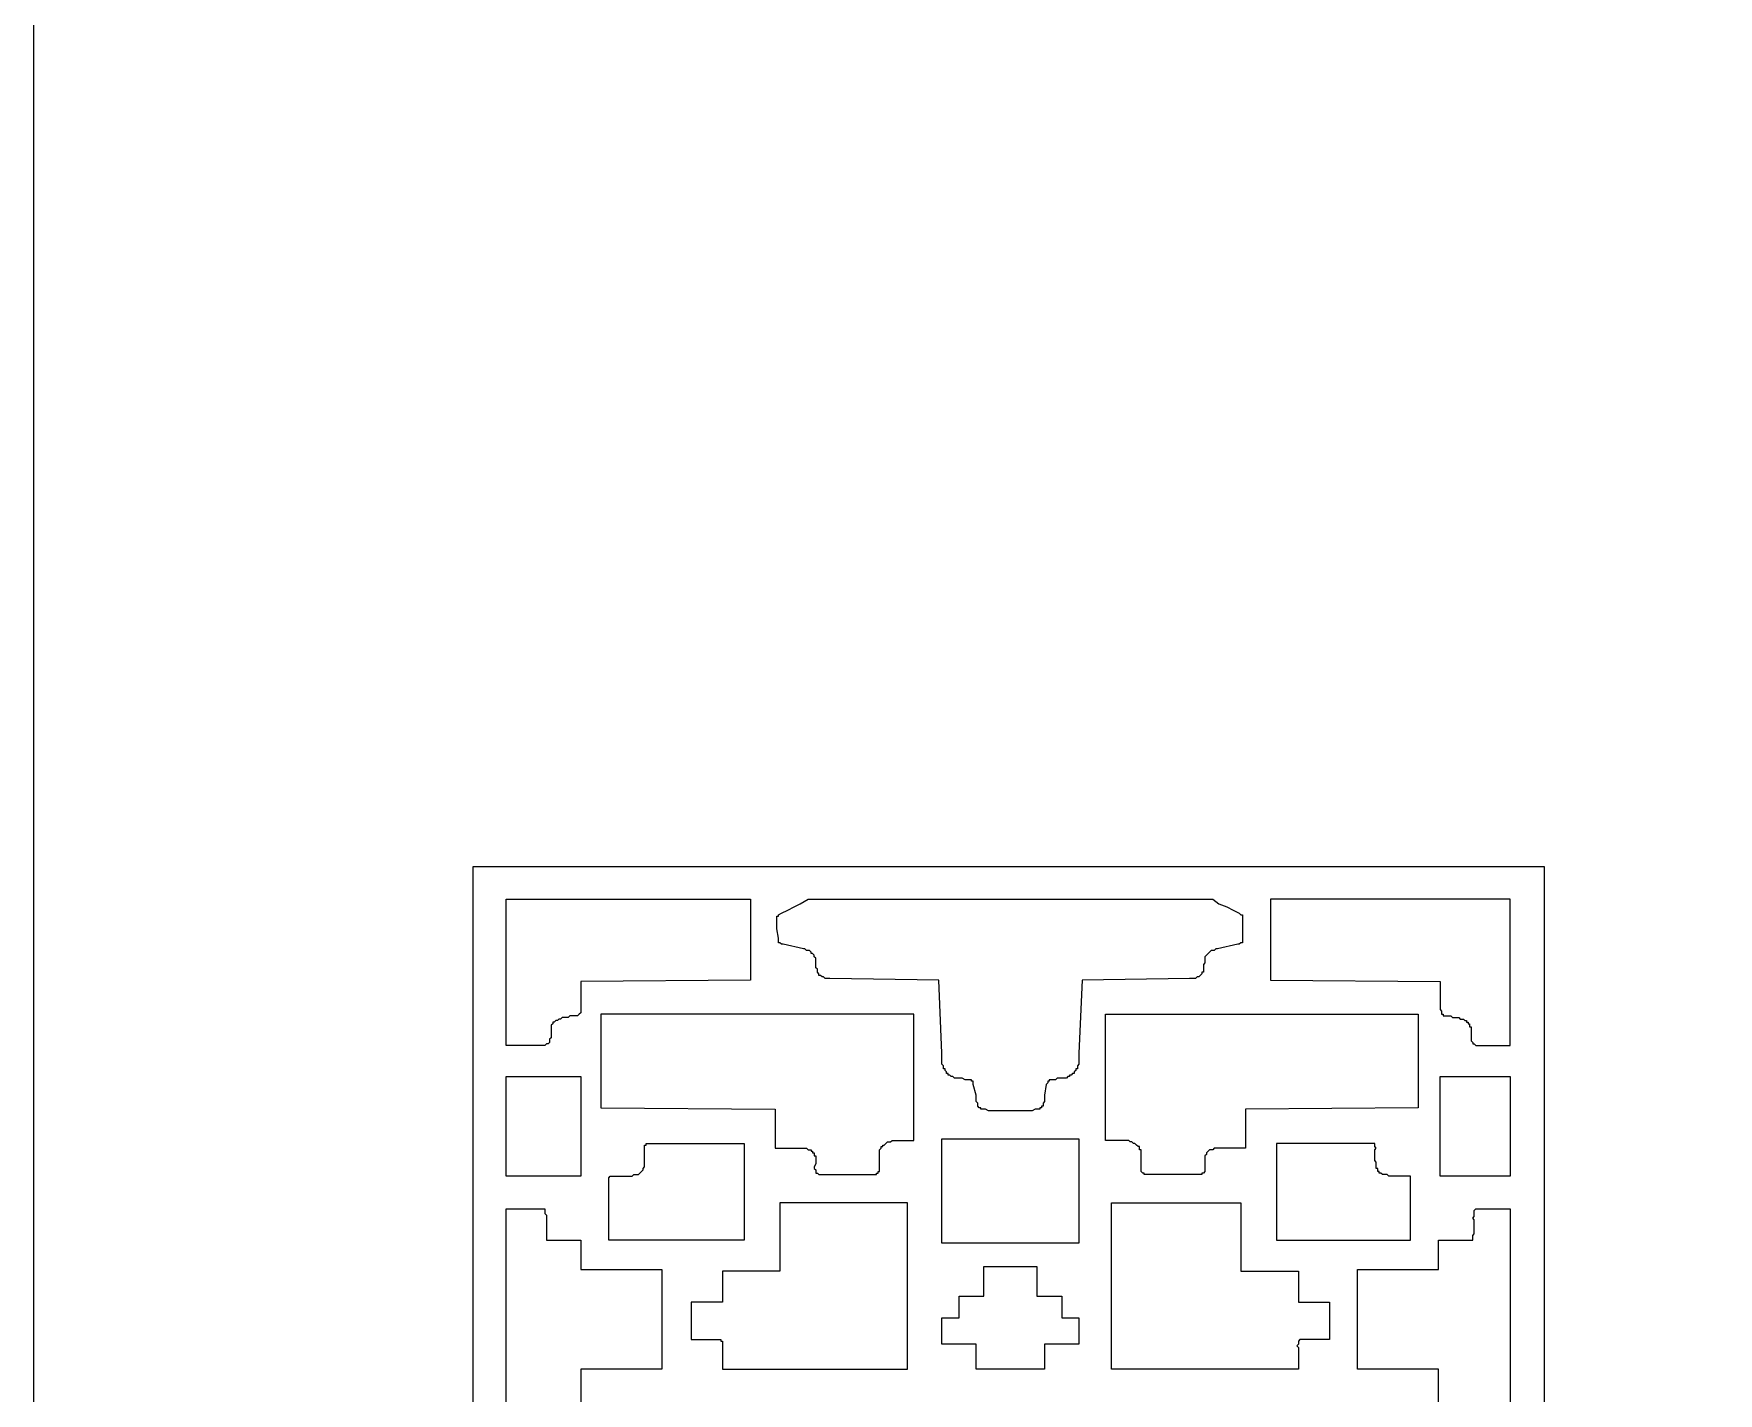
# Model space of a CAD drawing. Extents: x -66030 to 95157, y -13132 to 45879.
# Drawn here: x -66009 to -61783, y 27846 to 31258 of the extents above; entities that cross this region are included whole.
import ezdxf

# ---------------------------------------------------------------- set-up
doc = ezdxf.new("R2010")
doc.units = 0
doc.header["$LTSCALE"] = 100
doc.header["$MEASUREMENT"] = 0
doc.layers.get('0').update_dxf_attribs({"linetype": 'CONTINUOUS'})
doc.layers.add('3', color=11, linetype='CONTINUOUS')

msp = doc.modelspace()

# ---------------------------------------------------------------- linework, layer by layer
at = {"lineweight": 0}
for points in [[(-64906.4, 29168.3), (-62219.1, 29168.3), (-62219.1, 24422.6), (-64906.4, 24422.6), (-64906.4, 29168.3)], [(-64824.3, 29086.3), (-64211.1, 29086.3), (-64211.1, 28883.2), (-64636.8, 28879.3), (-64636.8, 28809), (-64636.8, 28809), (-64636.8, 28805.1), (-64636.8, 28801.2), (-64640.8, 28797.3), (-64640.8, 28797.3), (-64640.8, 28797.3), (-64644.7, 28793.4), (-64644.7, 28793.4), (-64648.6, 28793.4), (-64648.6, 28793.4), (-64652.5, 28793.4), (-64660.3, 28793.4), (-64664.2, 28793.4), (-64668.1, 28789.4), (-64672, 28789.4), (-64679.8, 28789.4), (-64683.7, 28789.4), (-64687.6, 28785.5), (-64691.5, 28785.5), (-64695.4, 28781.6), (-64699.3, 28781.6), (-64699.3, 28781.6), (-64703.2, 28777.7), (-64703.2, 28777.7), (-64707.2, 28777.7), (-64707.2, 28773.8), (-64707.2, 28773.8), (-64711.1, 28769.9), (-64711.1, 28766), (-64711.1, 28766), (-64711.1, 28762.1), (-64711.1, 28758.2), (-64711.1, 28750.4), (-64711.1, 28746.5), (-64711.1, 28738.7), (-64715, 28734.8), (-64715, 28730.9), (-64715, 28730.9), (-64715, 28727), (-64718.9, 28723), (-64718.9, 28723), (-64718.9, 28723), (-64722.8, 28723), (-64722.8, 28723), (-64726.7, 28719.1), (-64730.6, 28719.1), (-64734.5, 28719.1), (-64824.3, 28719.1), (-64824.3, 29086.3)], [(-64066.6, 29086.3), (-63054.9, 29086.3), (-63051, 29086.3), (-63035.4, 29074.6), (-63015.9, 29066.8), (-63000.2, 29059), (-62984.6, 29051.1), (-62980.7, 29047.2), (-62976.8, 29047.2), (-62976.8, 29047.2), (-62976.8, 29047.2), (-62976.8, 29043.3), (-62976.8, 29043.3), (-62976.8, 29035.5), (-62976.8, 29023.8), (-62976.8, 29012.1), (-62976.8, 28988.7), (-62976.8, 28984.7), (-62976.8, 28980.8), (-62976.8, 28980.8), (-62976.8, 28976.9), (-62980.7, 28976.9), (-62980.7, 28976.9), (-62980.7, 28976.9), (-62980.7, 28976.9), (-62984.6, 28973), (-62988.5, 28973), (-63039.3, 28961.3), (-63043.2, 28961.3), (-63047.1, 28957.4), (-63051, 28957.4), (-63054.9, 28957.4), (-63058.8, 28953.5), (-63062.7, 28949.6), (-63062.7, 28949.6), (-63066.6, 28945.7), (-63066.6, 28945.7), (-63070.6, 28941.8), (-63070.6, 28937.9), (-63070.6, 28934), (-63070.6, 28930.1), (-63070.6, 28926.2), (-63074.5, 28922.2), (-63074.5, 28922.2), (-63074.5, 28918.3), (-63074.5, 28914.4), (-63074.5, 28914.4), (-63074.5, 28910.5), (-63074.5, 28906.6), (-63074.5, 28902.7), (-63078.4, 28902.7), (-63078.4, 28898.8), (-63082.3, 28894.9), (-63082.3, 28894.9), (-63086.2, 28891), (-63090.1, 28891), (-63094, 28887.1), (-63097.9, 28887.1), (-63101.8, 28887.1), (-63109.6, 28887.1), (-63379.1, 28883.2), (-63386.9, 28699.6), (-63386.9, 28695.7), (-63386.9, 28691.8), (-63386.9, 28687.9), (-63386.9, 28684), (-63386.9, 28680.1), (-63386.9, 28672.3), (-63390.8, 28668.4), (-63390.8, 28664.5), (-63390.8, 28660.5), (-63394.7, 28660.5), (-63394.7, 28656.6), (-63398.7, 28652.7), (-63398.7, 28648.8), (-63402.6, 28648.8), (-63406.5, 28644.9), (-63410.4, 28644.9), (-63410.4, 28641), (-63414.3, 28641), (-63418.2, 28637.1), (-63426, 28637.1), (-63429.9, 28637.1), (-63433.8, 28637.1), (-63441.6, 28637.1), (-63445.5, 28633.2), (-63453.3, 28633.2), (-63457.2, 28633.2), (-63457.2, 28633.2), (-63461.1, 28633.2), (-63461.1, 28629.3), (-63461.1, 28629.3), (-63465.1, 28629.3), (-63465.1, 28629.3), (-63465.1, 28625.4), (-63469, 28621.5), (-63472.9, 28594.1), (-63472.9, 28590.2), (-63472.9, 28586.3), (-63472.9, 28578.5), (-63476.8, 28574.6), (-63476.8, 28570.7), (-63476.8, 28566.8), (-63480.7, 28566.8), (-63480.7, 28562.9), (-63484.6, 28562.9), (-63484.6, 28562.9), (-63484.6, 28559), (-63488.5, 28559), (-63488.5, 28559), (-63492.4, 28559), (-63496.3, 28559), (-63504.1, 28555.1), (-63515.8, 28555.1), (-63523.6, 28555.1), (-63535.4, 28555.1), (-63547.1, 28555.1), (-63558.8, 28555.1), (-63570.5, 28555.1), (-63582.2, 28555.1), (-63594, 28555.1), (-63605.7, 28555.1), (-63613.5, 28555.1), (-63621.3, 28559), (-63625.2, 28559), (-63629.1, 28559), (-63633, 28559), (-63633, 28559), (-63633, 28562.9), (-63636.9, 28562.9), (-63636.9, 28562.9), (-63640.8, 28566.8), (-63640.8, 28566.8), (-63640.8, 28570.7), (-63640.8, 28574.6), (-63644.7, 28578.5), (-63644.7, 28586.3), (-63644.7, 28590.2), (-63644.7, 28594.1), (-63652.5, 28621.5), (-63652.5, 28625.4), (-63652.5, 28629.3), (-63656.4, 28629.3), (-63656.4, 28629.3), (-63656.4, 28629.3), (-63656.4, 28633.2), (-63660.4, 28633.2), (-63660.4, 28633.2), (-63664.3, 28633.2), (-63672.1, 28633.2), (-63679.9, 28637.1), (-63683.8, 28637.1), (-63687.7, 28637.1), (-63695.5, 28637.1), (-63699.4, 28637.1), (-63703.3, 28641), (-63707.2, 28641), (-63711.1, 28644.9), (-63715, 28644.9), (-63715, 28648.8), (-63718.9, 28648.8), (-63718.9, 28652.7), (-63722.8, 28656.6), (-63722.8, 28660.5), (-63726.8, 28660.5), (-63726.8, 28664.5), (-63726.8, 28668.4), (-63730.7, 28672.3), (-63730.7, 28680.1), (-63730.7, 28684), (-63730.7, 28687.9), (-63730.7, 28691.8), (-63730.7, 28695.7), (-63730.7, 28699.6), (-63738.5, 28883.2), (-64011.9, 28887.1), (-64015.8, 28887.1), (-64019.7, 28887.1), (-64023.6, 28887.1), (-64027.5, 28891), (-64031.4, 28891), (-64035.3, 28894.9), (-64039.2, 28894.9), (-64039.2, 28898.8), (-64043.1, 28902.7), (-64043.1, 28902.7), (-64043.1, 28906.6), (-64043.1, 28910.5), (-64047, 28914.4), (-64047, 28914.4), (-64047, 28918.3), (-64047, 28922.2), (-64047, 28922.2), (-64047, 28926.2), (-64047, 28930.1), (-64047, 28934), (-64047, 28937.9), (-64051, 28941.8), (-64051, 28945.7), (-64051, 28945.7), (-64054.9, 28949.6), (-64058.8, 28949.6), (-64058.8, 28953.5), (-64062.7, 28957.4), (-64066.6, 28957.4), (-64070.5, 28957.4), (-64074.4, 28961.3), (-64078.3, 28961.3), (-64129.1, 28973), (-64133, 28973), (-64136.9, 28976.9), (-64136.9, 28976.9), (-64136.9, 28976.9), (-64140.8, 28976.9), (-64140.8, 28976.9), (-64140.8, 28980.8), (-64140.8, 28980.8), (-64140.8, 28984.7), (-64140.8, 28988.7), (-64144.7, 29012.1), (-64144.7, 29023.8), (-64144.7, 29035.5), (-64144.7, 29043.3), (-64140.8, 29043.3), (-64140.8, 29047.2), (-64140.8, 29047.2), (-64140.8, 29047.2), (-64140.8, 29047.2), (-64133, 29051.1), (-64117.4, 29059), (-64101.7, 29066.8), (-64086.1, 29074.6), (-64066.6, 29086.3), (-64066.6, 29086.3)], [(-62906.5, 29086.3), (-62906.5, 28883.2), (-62480.8, 28879.3), (-62480.8, 28809), (-62480.8, 28809), (-62476.8, 28805.1), (-62476.8, 28801.2), (-62476.8, 28797.3), (-62476.8, 28797.3), (-62472.9, 28797.3), (-62472.9, 28793.4), (-62472.9, 28793.4), (-62469, 28793.4), (-62465.1, 28793.4), (-62465.1, 28793.4), (-62457.3, 28793.4), (-62453.4, 28793.4), (-62449.5, 28789.4), (-62441.7, 28789.4), (-62437.8, 28789.4), (-62433.9, 28789.4), (-62430, 28785.5), (-62422.2, 28785.5), (-62418.3, 28781.6), (-62418.3, 28781.6), (-62414.3, 28781.6), (-62414.3, 28777.7), (-62410.4, 28777.7), (-62410.4, 28777.7), (-62410.4, 28773.8), (-62406.5, 28773.8), (-62406.5, 28769.9), (-62406.5, 28766), (-62402.6, 28766), (-62402.6, 28762.1), (-62402.6, 28758.2), (-62402.6, 28750.4), (-62402.6, 28746.5), (-62402.6, 28738.7), (-62402.6, 28734.8), (-62402.6, 28730.9), (-62402.6, 28730.9), (-62398.7, 28727), (-62398.7, 28723), (-62398.7, 28723), (-62394.8, 28723), (-62394.8, 28723), (-62394.8, 28723), (-62390.9, 28719.1), (-62387, 28719.1), (-62383.1, 28719.1), (-62305, 28719.1), (-62305, 29086.3), (-62906.5, 29086.3)], [(-63801, 28797.3), (-64586.1, 28797.3), (-64586.1, 28562.9), (-64148.6, 28559), (-64148.6, 28461.3), (-64140.8, 28461.3), (-64136.9, 28461.3), (-64125.2, 28461.3), (-64113.4, 28461.3), (-64101.7, 28461.3), (-64097.8, 28461.3), (-64090, 28461.3), (-64086.1, 28461.3), (-64082.2, 28461.3), (-64074.4, 28461.3), (-64070.5, 28461.3), (-64066.6, 28457.4), (-64062.7, 28457.4), (-64058.8, 28457.4), (-64058.8, 28453.5), (-64054.9, 28453.5), (-64054.9, 28453.5), (-64054.9, 28449.6), (-64051, 28449.6), (-64051, 28445.7), (-64051, 28441.8), (-64047, 28441.8), (-64047, 28437.9), (-64047, 28434), (-64047, 28430.1), (-64047, 28422.3), (-64051, 28414.5), (-64051, 28414.5), (-64051, 28410.6), (-64047, 28406.7), (-64047, 28402.8), (-64047, 28402.8), (-64047, 28402.8), (-64047, 28398.8), (-64043.1, 28398.8), (-64043.1, 28398.8), (-64043.1, 28398.8), (-64043.1, 28398.8), (-64039.2, 28394.9), (-64039.2, 28394.9), (-64035.3, 28394.9), (-63902.5, 28394.9), (-63898.6, 28394.9), (-63898.6, 28394.9), (-63894.7, 28394.9), (-63894.7, 28398.8), (-63894.7, 28398.8), (-63890.8, 28398.8), (-63890.8, 28398.8), (-63890.8, 28402.8), (-63886.9, 28402.8), (-63886.9, 28402.8), (-63886.9, 28406.7), (-63886.9, 28410.6), (-63886.9, 28414.5), (-63886.9, 28422.3), (-63886.9, 28426.2), (-63886.9, 28434), (-63886.9, 28445.7), (-63886.9, 28449.6), (-63886.9, 28449.6), (-63886.9, 28453.5), (-63886.9, 28457.4), (-63886.9, 28457.4), (-63883, 28461.3), (-63883, 28465.3), (-63879.1, 28465.3), (-63879.1, 28469.2), (-63875.2, 28469.2), (-63871.3, 28473.1), (-63871.3, 28473.1), (-63867.4, 28477), (-63863.5, 28477), (-63859.6, 28477), (-63855.7, 28480.9), (-63851.7, 28480.9), (-63847.8, 28480.9), (-63801, 28480.9), (-63801, 28797.3)], [(-63320.5, 28797.3), (-62535.4, 28797.3), (-62535.4, 28562.9), (-62969, 28559), (-62969, 28461.3), (-62976.8, 28461.3), (-62984.6, 28461.3), (-62996.3, 28461.3), (-63008.1, 28461.3), (-63015.9, 28461.3), (-63023.7, 28461.3), (-63027.6, 28461.3), (-63031.5, 28461.3), (-63039.3, 28461.3), (-63043.2, 28461.3), (-63047.1, 28461.3), (-63051, 28457.4), (-63058.8, 28457.4), (-63058.8, 28457.4), (-63062.7, 28453.5), (-63062.7, 28453.5), (-63062.7, 28453.5), (-63066.6, 28449.6), (-63066.6, 28449.6), (-63066.6, 28445.7), (-63070.6, 28441.8), (-63070.6, 28441.8), (-63070.6, 28437.9), (-63070.6, 28434), (-63070.6, 28430.1), (-63070.6, 28422.3), (-63070.6, 28414.5), (-63070.6, 28414.5), (-63070.6, 28410.6), (-63070.6, 28406.7), (-63070.6, 28402.8), (-63070.6, 28402.8), (-63070.6, 28402.8), (-63074.5, 28398.8), (-63074.5, 28398.8), (-63074.5, 28398.8), (-63074.5, 28398.8), (-63078.4, 28398.8), (-63078.4, 28394.9), (-63082.3, 28394.9), (-63086.2, 28394.9), (-63215.1, 28394.9), (-63219, 28394.9), (-63219, 28394.9), (-63222.9, 28394.9), (-63222.9, 28398.8), (-63226.8, 28398.8), (-63226.8, 28398.8), (-63226.8, 28398.8), (-63230.7, 28402.8), (-63230.7, 28402.8), (-63230.7, 28402.8), (-63230.7, 28406.7), (-63230.7, 28410.6), (-63230.7, 28414.5), (-63230.7, 28422.3), (-63230.7, 28426.2), (-63230.7, 28434), (-63230.7, 28445.7), (-63230.7, 28449.6), (-63230.7, 28449.6), (-63230.7, 28453.5), (-63230.7, 28457.4), (-63234.6, 28457.4), (-63234.6, 28461.3), (-63234.6, 28465.3), (-63238.5, 28465.3), (-63242.4, 28469.2), (-63242.4, 28469.2), (-63246.3, 28473.1), (-63250.2, 28473.1), (-63254.1, 28477), (-63258, 28477), (-63258, 28477), (-63261.9, 28480.9), (-63265.9, 28480.9), (-63269.8, 28480.9), (-63320.5, 28480.9), (-63320.5, 28797.3)], [(-64824.3, 28391), (-64824.3, 28641), (-64636.8, 28641), (-64636.8, 28391), (-64824.3, 28391)], [(-62305, 28641), (-62305, 28391), (-62480.8, 28391), (-62480.8, 28641), (-62305, 28641)], [(-64461.1, 28473.1), (-64226.7, 28473.1), (-64226.7, 28230.9), (-64566.5, 28230.9), (-64566.5, 28375.4), (-64566.5, 28383.2), (-64566.5, 28387.1), (-64566.5, 28387.1), (-64562.6, 28391), (-64562.6, 28391), (-64562.6, 28391), (-64562.6, 28391), (-64562.6, 28391), (-64558.7, 28391), (-64550.9, 28391), (-64547, 28391), (-64535.3, 28391), (-64527.5, 28391), (-64519.7, 28391), (-64507.9, 28391), (-64504, 28394.9), (-64504, 28394.9), (-64500.1, 28394.9), (-64496.2, 28394.9), (-64492.3, 28394.9), (-64488.4, 28398.8), (-64488.4, 28398.8), (-64484.5, 28402.8), (-64484.5, 28402.8), (-64480.6, 28406.7), (-64480.6, 28410.6), (-64480.6, 28410.6), (-64476.7, 28414.5), (-64476.7, 28418.4), (-64476.7, 28422.3), (-64476.7, 28426.2), (-64476.7, 28430.1), (-64476.7, 28437.9), (-64476.7, 28445.7), (-64476.7, 28457.4), (-64476.7, 28461.3), (-64476.7, 28465.3), (-64476.7, 28469.2), (-64476.7, 28469.2), (-64472.8, 28469.2), (-64472.8, 28469.2), (-64472.8, 28473.1), (-64472.8, 28473.1), (-64468.9, 28473.1), (-64468.9, 28473.1), (-64465, 28473.1), (-64461.1, 28473.1)], [(-63730.7, 28484.8), (-63386.9, 28484.8), (-63386.9, 28223.1), (-63730.7, 28223.1), (-63730.7, 28484.8)], [(-62656.5, 28473.1), (-62890.9, 28473.1), (-62890.9, 28230.9), (-62555, 28230.9), (-62555, 28375.4), (-62555, 28383.2), (-62555, 28387.1), (-62555, 28387.1), (-62555, 28391), (-62555, 28391), (-62555, 28391), (-62555, 28391), (-62558.9, 28391), (-62562.8, 28391), (-62566.7, 28391), (-62574.5, 28391), (-62582.3, 28391), (-62594, 28391), (-62601.8, 28391), (-62609.6, 28391), (-62613.6, 28394.9), (-62617.5, 28394.9), (-62621.4, 28394.9), (-62621.4, 28394.9), (-62625.3, 28394.9), (-62629.2, 28398.8), (-62633.1, 28398.8), (-62633.1, 28402.8), (-62637, 28402.8), (-62637, 28406.7), (-62637, 28410.6), (-62640.9, 28410.6), (-62640.9, 28414.5), (-62640.9, 28418.4), (-62640.9, 28422.3), (-62640.9, 28426.2), (-62644.8, 28430.1), (-62644.8, 28437.9), (-62644.8, 28445.7), (-62644.8, 28457.4), (-62640.9, 28461.3), (-62644.8, 28465.3), (-62644.8, 28469.2), (-62644.8, 28469.2), (-62644.8, 28469.2), (-62644.8, 28469.2), (-62644.8, 28473.1), (-62648.7, 28473.1), (-62648.7, 28473.1), (-62648.7, 28473.1), (-62652.6, 28473.1), (-62656.5, 28473.1)], [(-63816.6, 28324.6), (-64136.9, 28324.6), (-64136.9, 28152.8), (-64281.4, 28152.8), (-64281.4, 28074.7), (-64359.5, 28074.7), (-64359.5, 27980.9), (-64312.6, 27980.9), (-64300.9, 27980.9), (-64297, 27980.9), (-64293.1, 27980.9), (-64289.2, 27980.9), (-64285.3, 27980.9), (-64285.3, 27977), (-64285.3, 27977), (-64281.4, 27977), (-64281.4, 27977), (-64281.4, 27973.1), (-64281.4, 27969.2), (-64281.4, 27965.3), (-64281.4, 27961.4), (-64281.4, 27953.6), (-64281.4, 27937.9), (-64281.4, 27906.7), (-64136.9, 27906.7), (-63816.6, 27906.7), (-63816.6, 28324.6)], [(-63304.9, 28324.6), (-62980.7, 28324.6), (-62980.7, 28152.8), (-62836.2, 28152.8), (-62836.2, 28074.7), (-62758.1, 28074.7), (-62758.1, 27980.9), (-62804.9, 27980.9), (-62816.7, 27980.9), (-62824.5, 27980.9), (-62828.4, 27980.9), (-62832.3, 27980.9), (-62832.3, 27980.9), (-62836.2, 27977), (-62836.2, 27977), (-62836.2, 27977), (-62836.2, 27977), (-62836.2, 27973.1), (-62836.2, 27969.2), (-62840.1, 27965.3), (-62836.2, 27961.4), (-62836.2, 27953.6), (-62836.2, 27937.9), (-62836.2, 27906.7), (-62980.7, 27906.7), (-63304.9, 27906.7), (-63304.9, 28324.6)], [(-63386.9, 28035.6), (-63386.9, 27969.2), (-63472.9, 27969.2), (-63472.9, 27906.7), (-63644.7, 27906.7), (-63644.7, 27969.2), (-63730.7, 27969.2), (-63730.7, 28035.6), (-63687.7, 28035.6), (-63687.7, 28090.3), (-63625.2, 28090.3), (-63625.2, 28164.5), (-63492.4, 28164.5), (-63492.4, 28090.3), (-63429.9, 28090.3), (-63429.9, 28035.6), (-63386.9, 28035.6)]]:
    msp.add_lwpolyline(points, close=True, dxfattribs=at)
for points in [[(-64824.3, 27574.7), (-64824.3, 28309), (-64738.4, 28309), (-64734.5, 28309), (-64734.5, 28309), (-64730.6, 28309), (-64730.6, 28309), (-64730.6, 28309), (-64726.7, 28309), (-64726.7, 28305.1), (-64726.7, 28305.1), (-64726.7, 28301.2), (-64726.7, 28301.2), (-64726.7, 28297.3), (-64722.8, 28293.4), (-64722.8, 28289.5), (-64722.8, 28285.6), (-64722.8, 28281.7), (-64722.8, 28246.5), (-64722.8, 28242.6), (-64722.8, 28238.7), (-64722.8, 28234.8), (-64722.8, 28234.8), (-64722.8, 28230.9), (-64722.8, 28230.9), (-64718.9, 28230.9), (-64718.9, 28230.9), (-64715, 28230.9), (-64715, 28230.9), (-64711.1, 28230.9), (-64711.1, 28230.9), (-64703.2, 28230.9), (-64636.8, 28230.9), (-64636.8, 28156.7), (-64433.7, 28156.7), (-64433.7, 27906.7), (-64636.8, 27906.7), (-64636.8, 27715.3)], [(-62484.7, 27715.3), (-62484.7, 27906.7), (-62687.8, 27906.7), (-62687.8, 28156.7), (-62484.7, 28156.7), (-62484.7, 28230.9), (-62418.3, 28230.9), (-62410.4, 28230.9), (-62410.4, 28230.9), (-62406.5, 28230.9), (-62402.6, 28230.9), (-62402.6, 28230.9), (-62402.6, 28230.9), (-62398.7, 28230.9), (-62398.7, 28230.9), (-62398.7, 28234.8), (-62398.7, 28234.8), (-62398.7, 28238.7), (-62398.7, 28242.6), (-62394.8, 28246.5), (-62394.8, 28281.7), (-62398.7, 28285.6), (-62394.8, 28289.5), (-62394.8, 28293.4), (-62394.8, 28297.3), (-62394.8, 28301.2), (-62394.8, 28301.2), (-62394.8, 28305.1), (-62394.8, 28305.1), (-62390.9, 28309), (-62390.9, 28309), (-62390.9, 28309), (-62390.9, 28309), (-62387, 28309), (-62387, 28309), (-62383.1, 28309), (-62305, 28309), (-62305, 28309), (-62305, 27574.7)]]:
    msp.add_lwpolyline(points, dxfattribs=at)
at = {"layer": '3', "color": 2}
msp.add_lwpolyline([(95156.9, -13132.3), (-66009.4, -13132.3), (-66009.4, 45878.9), (95156.9, 45878.9)], close=True, dxfattribs=at)

doc.saveas('drawing.dxf')
